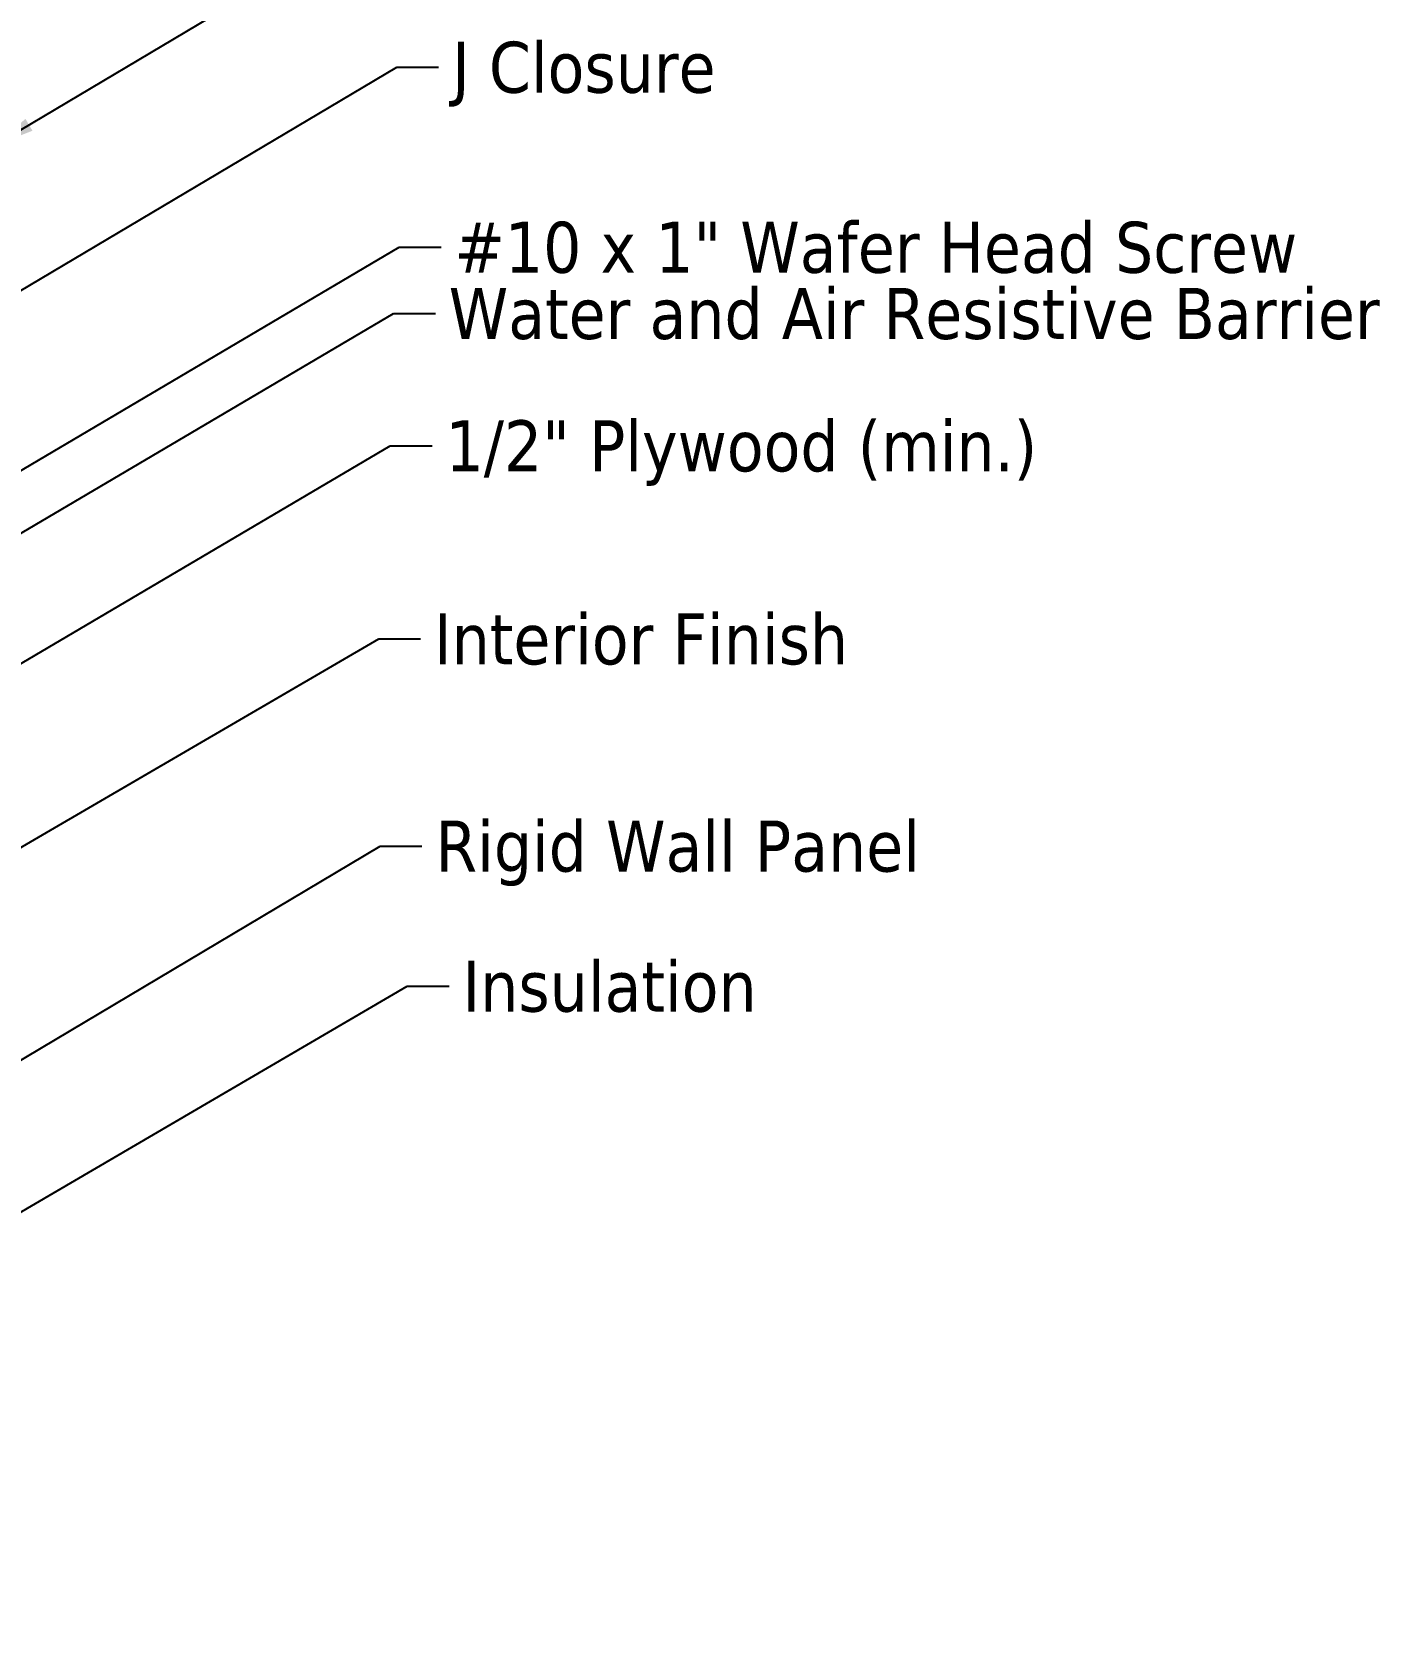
# Model space of a CAD drawing. Header units: inches. Extents: x -12 to 33, y -55 to 66.
# Drawn here: x 9.24 to 15.66, y 8 to 15.49 of the extents above; entities that cross this region are included whole.
import ezdxf

# ---------------------------------------------------------------- set-up
doc = ezdxf.new("R2010")
doc.units = ezdxf.units.IN
doc.header["$LTSCALE"] = 2
doc.header["$MEASUREMENT"] = 0
doc.layers.add('Symbol (ANSI)', color=7, linetype='Continuous', lineweight=25)
doc.styles.add('Note Text (ANSI)', font='tahoma.ttf')
doc.dimstyles.new('Default (ANSI)$7', dxfattribs={"dimscale": 2, "dimtxt": 0.12, "dimasz": 0.098425, "dimexe": 0.125, "dimexo": 0.0625, "dimgap": 0.031496, "dimtad": 0, "dimtih": 1, "dimtoh": 1, "dimrnd": 1e-08, "dimzin": 4, "dimdsep": 46, "dimtxsty": 'Note Text (ANSI)', "dimcen": 0.09, "dimdle": 0.393701, "dimclrd": 256, "dimclre": 256, "dimclrt": 256, "dimadec": 0, "dimazin": 1, "dimtfac": 1, "dimtofl": 0, "dimtmove": 0, "dimatfit": 3, "dimfxl": 0, "dimtolj": 1, "dimtzin": 4, "dimlwd": -1, "dimlwe": -1, "dimarcsym": 0})

msp = doc.modelspace()

# ---------------------------------------------------------------- texts
at = {"layer": 'Symbol (ANSI)', "char_height": 0.24, "attachment_point": 1, "style": 'Note Text (ANSI)'}
for s, insert, width in [('{J Closure}', (11.21799, 15.4472), 1.3172771), ('{#10 x 1" Wafer Head Screw}', (11.22943, 14.59985), 4.0862237), ('{Water and Air Resistive Barrier}', (11.20248, 14.28834), 4.4648948), ('{1/2" Plywood (min.)}', (11.18704, 13.66547), 2.9218152), ('{Interior Finish}', (11.13282, 12.75694), 2.0252188), ('{Rigid Wall Panel}', (11.13951, 11.78168), 2.3369855), ('{Insulation}', (11.26739, 11.12229), 1.4361102)]:
    msp.add_mtext(s, dxfattribs=dict(at, insert=insert, width=width))

# ---------------------------------------------------------------- leaders
at = {"layer": 'Symbol (ANSI)', "annotation_type": 0, "has_hookline": 1, "hookline_direction": 0}
for points, text_width in [([(7.82424, 15.36369), (10.87435, 17.16104), (11.0712, 17.16104)], 3.44236), ([(9.05754, 14.95534), (11.01895, 16.12413), (11.2158, 16.12413)], 2.41999), ([(8.76866, 14.02673), (10.95814, 15.3272), (11.155, 15.3272)], 1.30751), ([(8.01254, 12.73623), (10.96959, 14.47985), (11.16644, 14.47985)], 4.05985), ([(7.88054, 12.36407), (10.94263, 14.16834), (11.13948, 14.16834)], 4.45958), ([(7.83854, 11.72587), (10.9272, 13.54547), (11.12405, 13.54547)], 2.86872), ([(3.81854, 8.52769), (10.87298, 12.63694), (11.06983, 12.63694)], 1.98995), ([(8.89754, 10.48094), (10.87967, 11.66168), (11.07652, 11.66168)], 2.2904), ([(5.86963, 7.99955), (11.00755, 11.00229), (11.2044, 11.00229)], 1.40083)]:
    msp.add_leader(points, dimstyle='Default (ANSI)$7', override={"dimtad": 0}, dxfattribs=dict(at, text_width=text_width))

doc.saveas('drawing.dxf')
